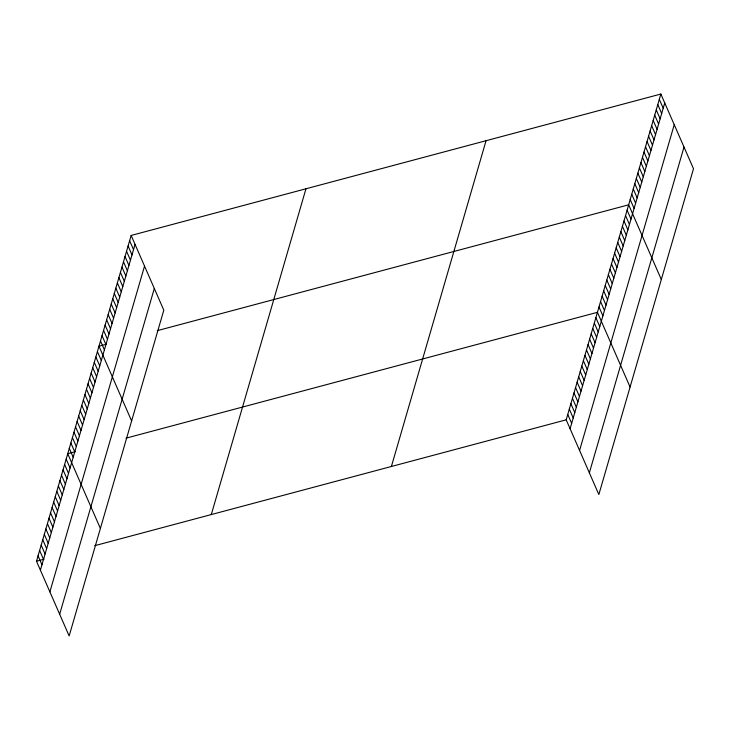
<?xml version="1.0" encoding="UTF-8"?>
<svg xmlns="http://www.w3.org/2000/svg" width="730" height="730" viewBox="0 0 730 730"><rect width="100%" height="100%" fill="white"/><g stroke="black" fill="none" stroke-linecap="round" stroke-linejoin="round"><path stroke-width="1.09" d="M131.154 235.452L163.803 310.177L69.149 635.958L36.5 561.233L131.154 235.452L660.851 94.042L693.5 168.767L598.846 494.548L566.197 419.823L660.851 94.042M40.396 570.148L135.059 244.377M49.886 591.866L144.54 266.094M59.659 614.24L154.322 288.469M211.298 514.568L305.961 188.787M391.399 466.488L486.052 140.707M570.093 428.738L664.747 102.966M579.583 450.456L674.237 124.684M589.356 472.83L684.01 147.058M106.525 344.204L98.979 346.212L131.619 420.945M157.242 330.663L628.667 204.811L661.316 279.535M75.29 451.706L67.735 453.722L100.384 528.447M126.007 438.164L597.432 312.312L630.081 387.046M36.5 561.233L44.056 559.216M94.763 545.675L566.197 419.823M659.318 99.317L663.214 108.241M657.785 104.591L661.681 113.515M656.252 109.865L660.148 118.789M654.719 115.139L658.615 124.064M653.186 120.413L657.091 129.338M651.653 125.688L655.558 134.612M650.12 130.962L654.025 139.886M648.587 136.236L652.492 145.161M647.063 141.511L650.959 150.435M645.53 146.785L649.426 155.709M643.997 152.059L647.893 160.983M642.464 157.333L646.36 166.257M640.931 162.607L644.827 171.532M639.398 167.882L643.294 176.806M637.865 173.156L641.761 182.08M636.332 178.43L640.228 187.355M634.799 183.704L638.695 192.629M633.266 188.979L637.162 197.903M631.733 194.253L635.629 203.177M630.2 199.536L634.096 208.451M627.106 210.185L631.003 219.1M625.546 215.56L629.442 224.475M623.986 220.934L627.882 229.859M622.416 226.309L626.322 235.233M620.856 231.684L624.752 240.608M619.295 237.058L623.192 245.983M617.735 242.433L621.631 251.357M616.175 247.808L620.071 256.732M614.614 253.182L618.511 262.106M613.045 258.557L616.95 267.481M611.485 263.932L615.39 272.856M609.924 269.306L613.82 278.23M608.364 274.69L612.26 283.605M606.803 280.065L610.7 288.98M605.243 285.439L609.139 294.354M603.683 290.814L607.579 299.738M602.113 296.188L606.019 305.113M600.553 301.563L604.449 310.487M598.992 306.938L602.889 315.862M595.872 317.687L599.768 326.611M594.311 323.062L598.208 331.986M592.742 328.436L596.647 337.36M591.181 333.811L595.078 342.735M589.621 339.185L593.517 348.11M588.061 344.569L591.957 353.484M586.5 349.944L590.397 358.859M584.94 355.318L588.836 364.233M583.37 360.693L587.276 369.617M581.81 366.068L585.706 374.992M580.25 371.442L584.146 380.366M578.689 376.817L582.586 385.741M577.129 382.191L581.025 391.116M575.568 387.566L579.465 396.49M573.999 392.941L577.904 401.865M572.439 398.315L576.335 407.24M570.878 403.69L574.775 412.614M569.318 409.065L573.214 417.989M567.758 414.448L571.654 423.363M129.63 240.727L133.526 249.651M128.097 246.001L131.993 254.925M126.564 251.275L130.46 260.199M125.031 256.549L128.927 265.474M123.498 261.824L127.394 270.748M121.965 267.098L125.861 276.022M120.432 272.372L124.328 281.296M118.899 277.646L122.795 286.571M117.366 282.921L121.262 291.845M115.833 288.195L119.729 297.119M114.3 293.469L118.196 302.393M112.767 298.743L116.663 307.668M111.234 304.018L115.13 312.942M109.701 309.292L113.597 318.216M108.168 314.566L112.064 323.49M106.635 319.84L110.531 328.765M105.102 325.115L108.998 334.039M103.569 330.389L107.474 339.313M102.036 335.663L105.941 344.587M100.503 340.937L104.408 349.862M97.409 351.595L101.315 360.51M95.849 356.97L99.745 365.885M94.289 362.345L98.185 371.26M92.728 367.719L96.625 376.643M91.168 373.094L95.064 382.018M89.608 378.469L93.504 387.393M88.038 383.843L91.944 392.767M86.478 389.218L90.374 398.142M84.917 394.592L88.814 403.517M83.357 399.967L87.253 408.891M81.796 405.342L85.693 414.266M80.236 410.716L84.133 419.64M78.667 416.091L82.572 425.015M77.106 421.475L81.003 430.39M75.546 426.849L79.442 435.764M73.986 432.224L77.882 441.139M72.425 437.599L76.322 446.523M70.865 442.973L74.761 451.897M69.295 448.348L73.201 457.272M66.174 459.097L70.071 468.021M64.614 464.472L68.51 473.396M63.054 469.846L66.95 478.77M61.493 475.221L65.39 484.145M59.924 480.595L63.829 489.52M58.364 485.97L62.26 494.894M56.803 491.354L60.699 500.269M55.243 496.728L59.139 505.644M53.682 502.103L57.579 511.018M52.122 507.478L56.018 516.402M50.552 512.852L54.458 521.777M48.992 518.227L52.889 527.151M47.432 523.602L51.328 532.526M45.871 528.976L49.768 537.9M44.311 534.351L48.207 543.275M42.751 539.726L46.647 548.65M41.181 545.1L45.087 554.024M39.621 550.475L43.526 559.399M38.06 555.849L41.957 564.774"/></g></svg>
